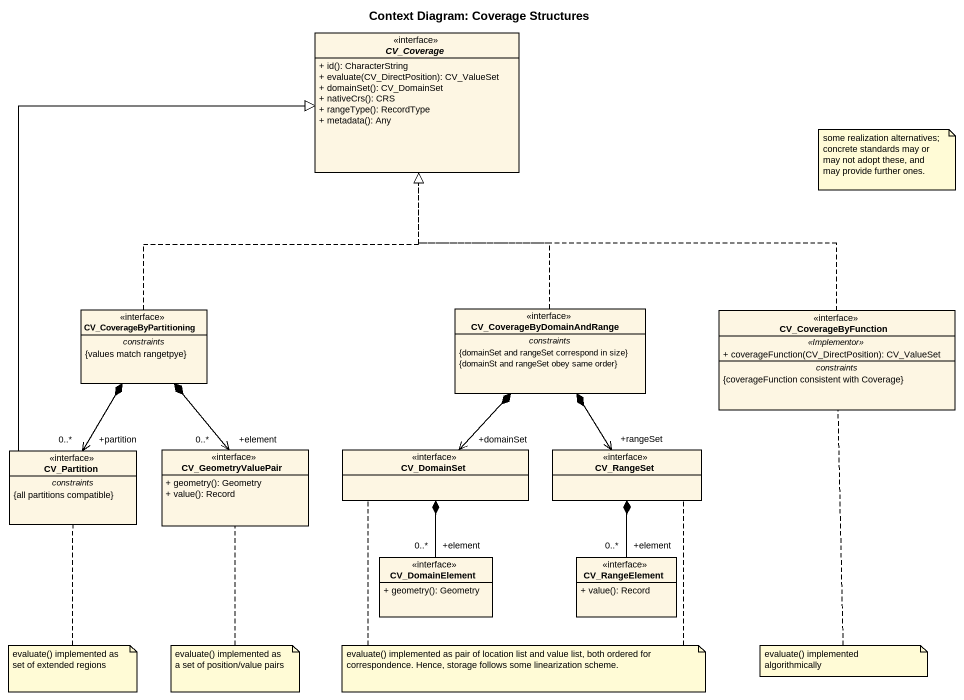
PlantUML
@startuml
title Context Diagram: Coverage Structures
hide circle
hide empty members
skinparam classAttributeIconSize 0
abstract class CV_Coverage <<interface>> {
  + id(): CharacterString
  + evaluate(CV_DirectPosition): CV_ValueSet
  + domainSet(): CV_DomainSet
  + nativeCrs(): CRS
  + rangeType(): RecordType
  + metadata(): Any
}
class CV_CoverageByPartitioning <<interface>> {
  -- constraints --
  {values match rangetpye}
}
class CV_CoverageByDomainAndRange <<interface>> {
  -- constraints --
  {domainSet and rangeSet correspond in size}
  {domainSt and rangeSet obey same order}
}
class CV_CoverageByFunction <<interface>> {
  .. <<Implementor>> ..
  + coverageFunction(CV_DirectPosition): CV_ValueSet
  -- constraints --
  {coverageFunction consistent with Coverage}
}
class CV_Partition <<interface>> {
  -- constraints --
  {all partitions compatible}
}
class CV_GeometryValuePair <<interface>> {
  + geometry(): Geometry
  + value(): Record
}
class CV_DomainSet <<interface>>
class CV_RangeSet <<interface>>
class CV_DomainElement <<interface>> {
  + geometry(): Geometry
}
class CV_RangeElement <<interface>> {
  + value(): Record
}
CV_CoverageByPartitioning .up.|> CV_Coverage
CV_CoverageByDomainAndRange .up.|> CV_Coverage
CV_CoverageByFunction .up.|> CV_Coverage
CV_Partition -up-|> CV_Coverage
CV_Partition "+partition\n0..*" <-up-* CV_CoverageByPartitioning
CV_GeometryValuePair "+element\n0..*" <-up-* CV_CoverageByPartitioning
CV_DomainSet "+domainSet" <-up-* CV_CoverageByDomainAndRange
CV_RangeSet "+rangeSet" <-up-* CV_CoverageByDomainAndRange
CV_DomainElement "+element\n0..*" -up-* CV_DomainSet
CV_RangeElement "+element\n0..*" -up-* CV_RangeSet
note as N1
  some realization alternatives; concrete standards may or may not adopt these, and may provide further ones.
end note
note bottom of CV_Partition : evaluate() implemented as set of extended regions
note bottom of CV_GeometryValuePair : evaluate() implemented as a set of position/value pairs
note as N4
  evaluate() implemented as pair of location list and value list, both ordered for correspondence. Hence, storage follows some linearization scheme.
end note
N4 .. CV_DomainSet
N4 .. CV_RangeSet
note bottom of CV_CoverageByFunction : evaluate() implemented algorithmically
@enduml
